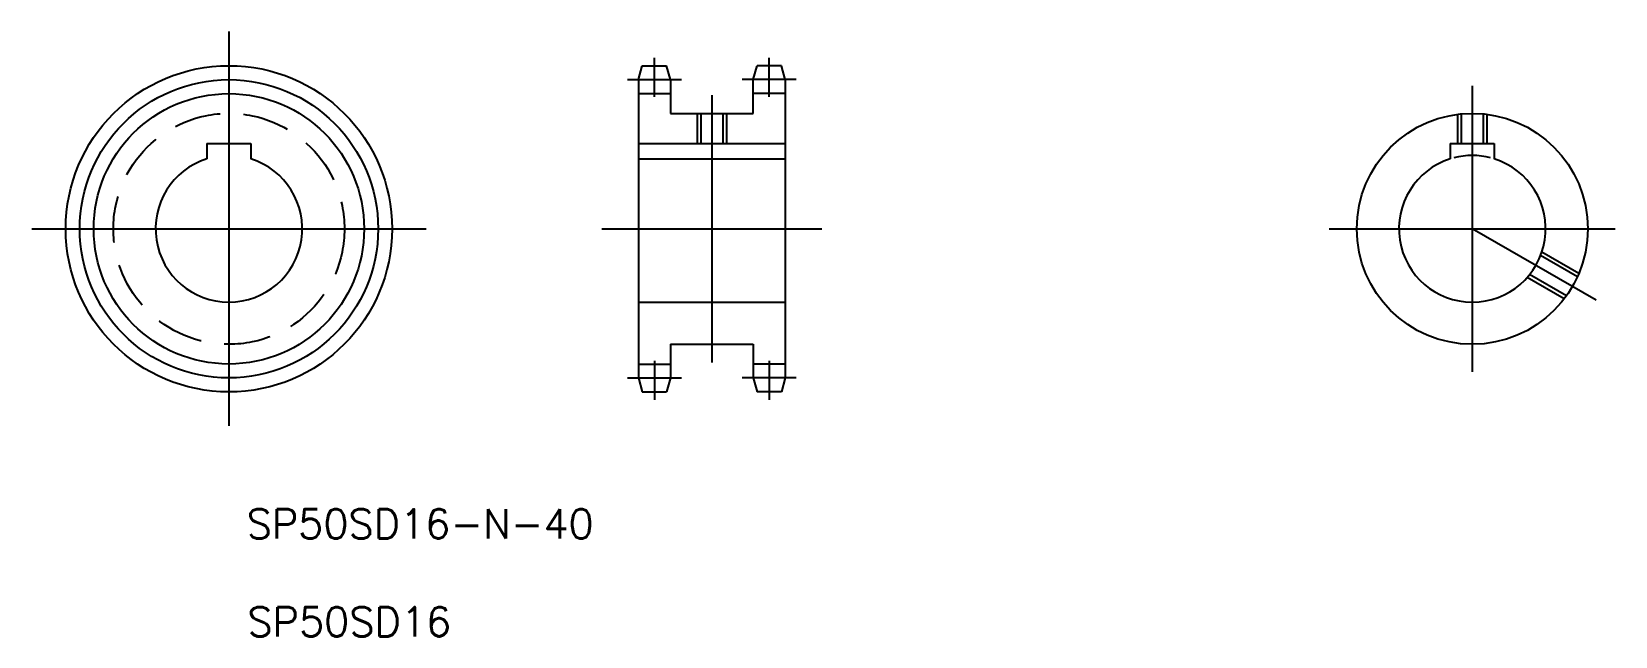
# Model space of a CAD drawing. Extents: x 132 to 563, y 210 to 375.
import ezdxf
from ezdxf.enums import TextEntityAlignment as Align

# ---------------------------------------------------------------- set-up
doc = ezdxf.new("R2010")
doc.units = 0
doc.linetypes.add('CENTER', pattern=[50.8, 31.75, -6.35, 6.35, -6.35])
doc.linetypes.add('DASHED', pattern=[19.05, 12.7, -6.35])
doc.layers.get('0').update_dxf_attribs({"linetype": 'CONTINUOUS'})
doc.layers.add('CENTER', color=1, linetype='CENTER')
doc.styles.get("Standard").update_dxf_attribs({"font": 'txt.shx'})

msp = doc.modelspace()

# ---------------------------------------------------------------- linework, layer by layer
at = {"color": 7, "linetype": 'CONTINUOUS'}
for p, q in [((297.010793, 361.9341), (298.033019, 365.7491)), ((298.033019, 365.7491), (304.616859, 365.7491)), ((305.710793, 361.9341), (304.616859, 365.7491)), ((328.310793, 361.9341), (329.404726, 365.7491)), ((335.988566, 365.7491), (329.404726, 365.7491)), ((337.010793, 361.9341), (335.988566, 365.7491)), ((297.010793, 361.9341), (297.010793, 280.5641)), ((305.710793, 361.9341), (305.710793, 352.7491)), ((328.310793, 352.7491), (328.310793, 361.9341)), ((337.010793, 361.9341), (337.010793, 280.5641)), ((297.010793, 358.1191), (305.710793, 358.1191)), ((337.010793, 358.1191), (328.310793, 358.1191)), ((305.710793, 352.7491), (328.310793, 352.7491)), ((314.010793, 352.7491), (314.010793, 344.5491)), ((320.010793, 352.7491), (320.010793, 344.5491)), ((179.331614, 344.5491), (179.331614, 340.327884)), ((179.331614, 344.5491), (191.331614, 344.5491)), ((191.331614, 344.5491), (191.331614, 340.327884)), ((297.010793, 344.5491), (337.010793, 344.5491)), ((518.343429, 344.5491), (518.343429, 340.327884)), ((518.343429, 344.5491), (530.343429, 344.5491)), ((530.343429, 344.5491), (530.343429, 340.327884)), ((297.010793, 340.327884), (337.010793, 340.327884)), ((297.010793, 301.2491), (337.010793, 301.2491)), ((307.010793, 301.2491), (307.010793, 301.2492)), ((317.010793, 301.2491), (317.010893, 301.2491)), ((305.710793, 289.7491), (328.310793, 289.7491)), ((305.710793, 289.7491), (305.710793, 280.5641)), ((328.310793, 289.7491), (328.310793, 280.5641)), ((297.010793, 284.3791), (305.710793, 284.3791)), ((337.010793, 284.3791), (328.310793, 284.3791)), ((297.010793, 280.5641), (298.033019, 276.7491)), ((298.033019, 276.7491), (304.616859, 276.7491)), ((305.710793, 280.5641), (304.616859, 276.7491)), ((328.310793, 280.5641), (329.404726, 276.7491)), ((335.988566, 276.7491), (329.404726, 276.7491)), ((337.010793, 280.5641), (335.988566, 276.7491))]:
    msp.add_line(p, q, dxfattribs=at)
at = {"color": 3, "linetype": 'CONTINUOUS'}
for p, q in [((313.010793, 352.7491), (313.010793, 344.5491)), ((321.010793, 352.7491), (321.010793, 344.5491))]:
    msp.add_line(p, q, dxfattribs=at)
at = {"color": 3, "linetype": 'DASHED'}
for p, q in [((520.343429, 352.494099), (520.343429, 344.5491)), ((521.343429, 352.605917), (521.343429, 344.5491)), ((527.343429, 352.605917), (527.343429, 344.5491)), ((528.343429, 352.494099), (528.343429, 344.5491)), ((552.99923, 308.168767), (542.967973, 313.960316)), ((553.402392, 309.090702), (543.313992, 314.915242)), ((549.402392, 302.162498), (539.313992, 307.987039)), ((549.99923, 302.972615), (539.967973, 308.764164))]:
    msp.add_line(p, q, dxfattribs=at)
at = {"color": 7, "linetype": 'CONTINUOUS'}
for centre, radius in [((185.331614, 321.2491), 44.5), ((524.343429, 321.2491), 31.5)]:
    msp.add_circle(centre, radius, dxfattribs=at)
at = {"color": 3, "linetype": 'CONTINUOUS'}
msp.add_circle((185.331614, 321.2491), 36.87, dxfattribs=at)
at = {"color": 3, "linetype": 'DASHED'}
msp.add_circle((185.331614, 321.2491), 31.5, dxfattribs=at)
at = {"color": 3, "linetype": 'CONTINUOUS'}
msp.add_arc((524.343429, 321.2491), 20, 75.522488, 104.477512, dxfattribs=at)
at = {"color": 7, "linetype": 'CONTINUOUS'}
for centre in [(185.331614, 321.2491), (524.343429, 321.2491)]:
    msp.add_arc(centre, 20, 107.457603, 72.542397, dxfattribs=at)
at = {"layer": 'CENTER', "color": 1, "linetype": 'CONTINUOUS'}
for p, q in [((185.331614, 375.026271), (185.331614, 267.471928)), ((301.360793, 357.2591), (301.360793, 367.8991)), ((332.660793, 357.2591), (332.660793, 367.8991)), ((294.010793, 361.9341), (308.710793, 361.9341)), ((340.010793, 361.9341), (325.310793, 361.9341)), ((524.343429, 360.2491), (524.343429, 282.2491)), ((317.010793, 357.7491), (317.010793, 284.7491)), ((131.554442, 321.2491), (239.108785, 321.2491)), ((287.010793, 321.2491), (347.010793, 321.2491)), ((485.343429, 321.2491), (563.343429, 321.2491)), ((558.11842, 301.7491), (524.343429, 321.2491)), ((301.360793, 285.2391), (301.360793, 274.5991)), ((332.660793, 285.2391), (332.660793, 274.5991)), ((294.010793, 280.5641), (308.710793, 280.5641)), ((340.010793, 280.5641), (325.310793, 280.5641))]:
    msp.add_line(p, q, dxfattribs=at)
msp.add_circle((185.331614, 321.2491), 40.685, dxfattribs=at)

# ---------------------------------------------------------------- texts
at = {"color": 7, "linetype": 'CONTINUOUS'}
for s, p in [('SP50SD16-N-40', (237.477949, 234.380157)), ('SP50SD16', (218.155481, 207.699764))]:
    msp.add_text(s, height=8, dxfattribs=at).set_placement(p, align=Align.BOTTOM_CENTER)

doc.saveas('drawing.dxf')
